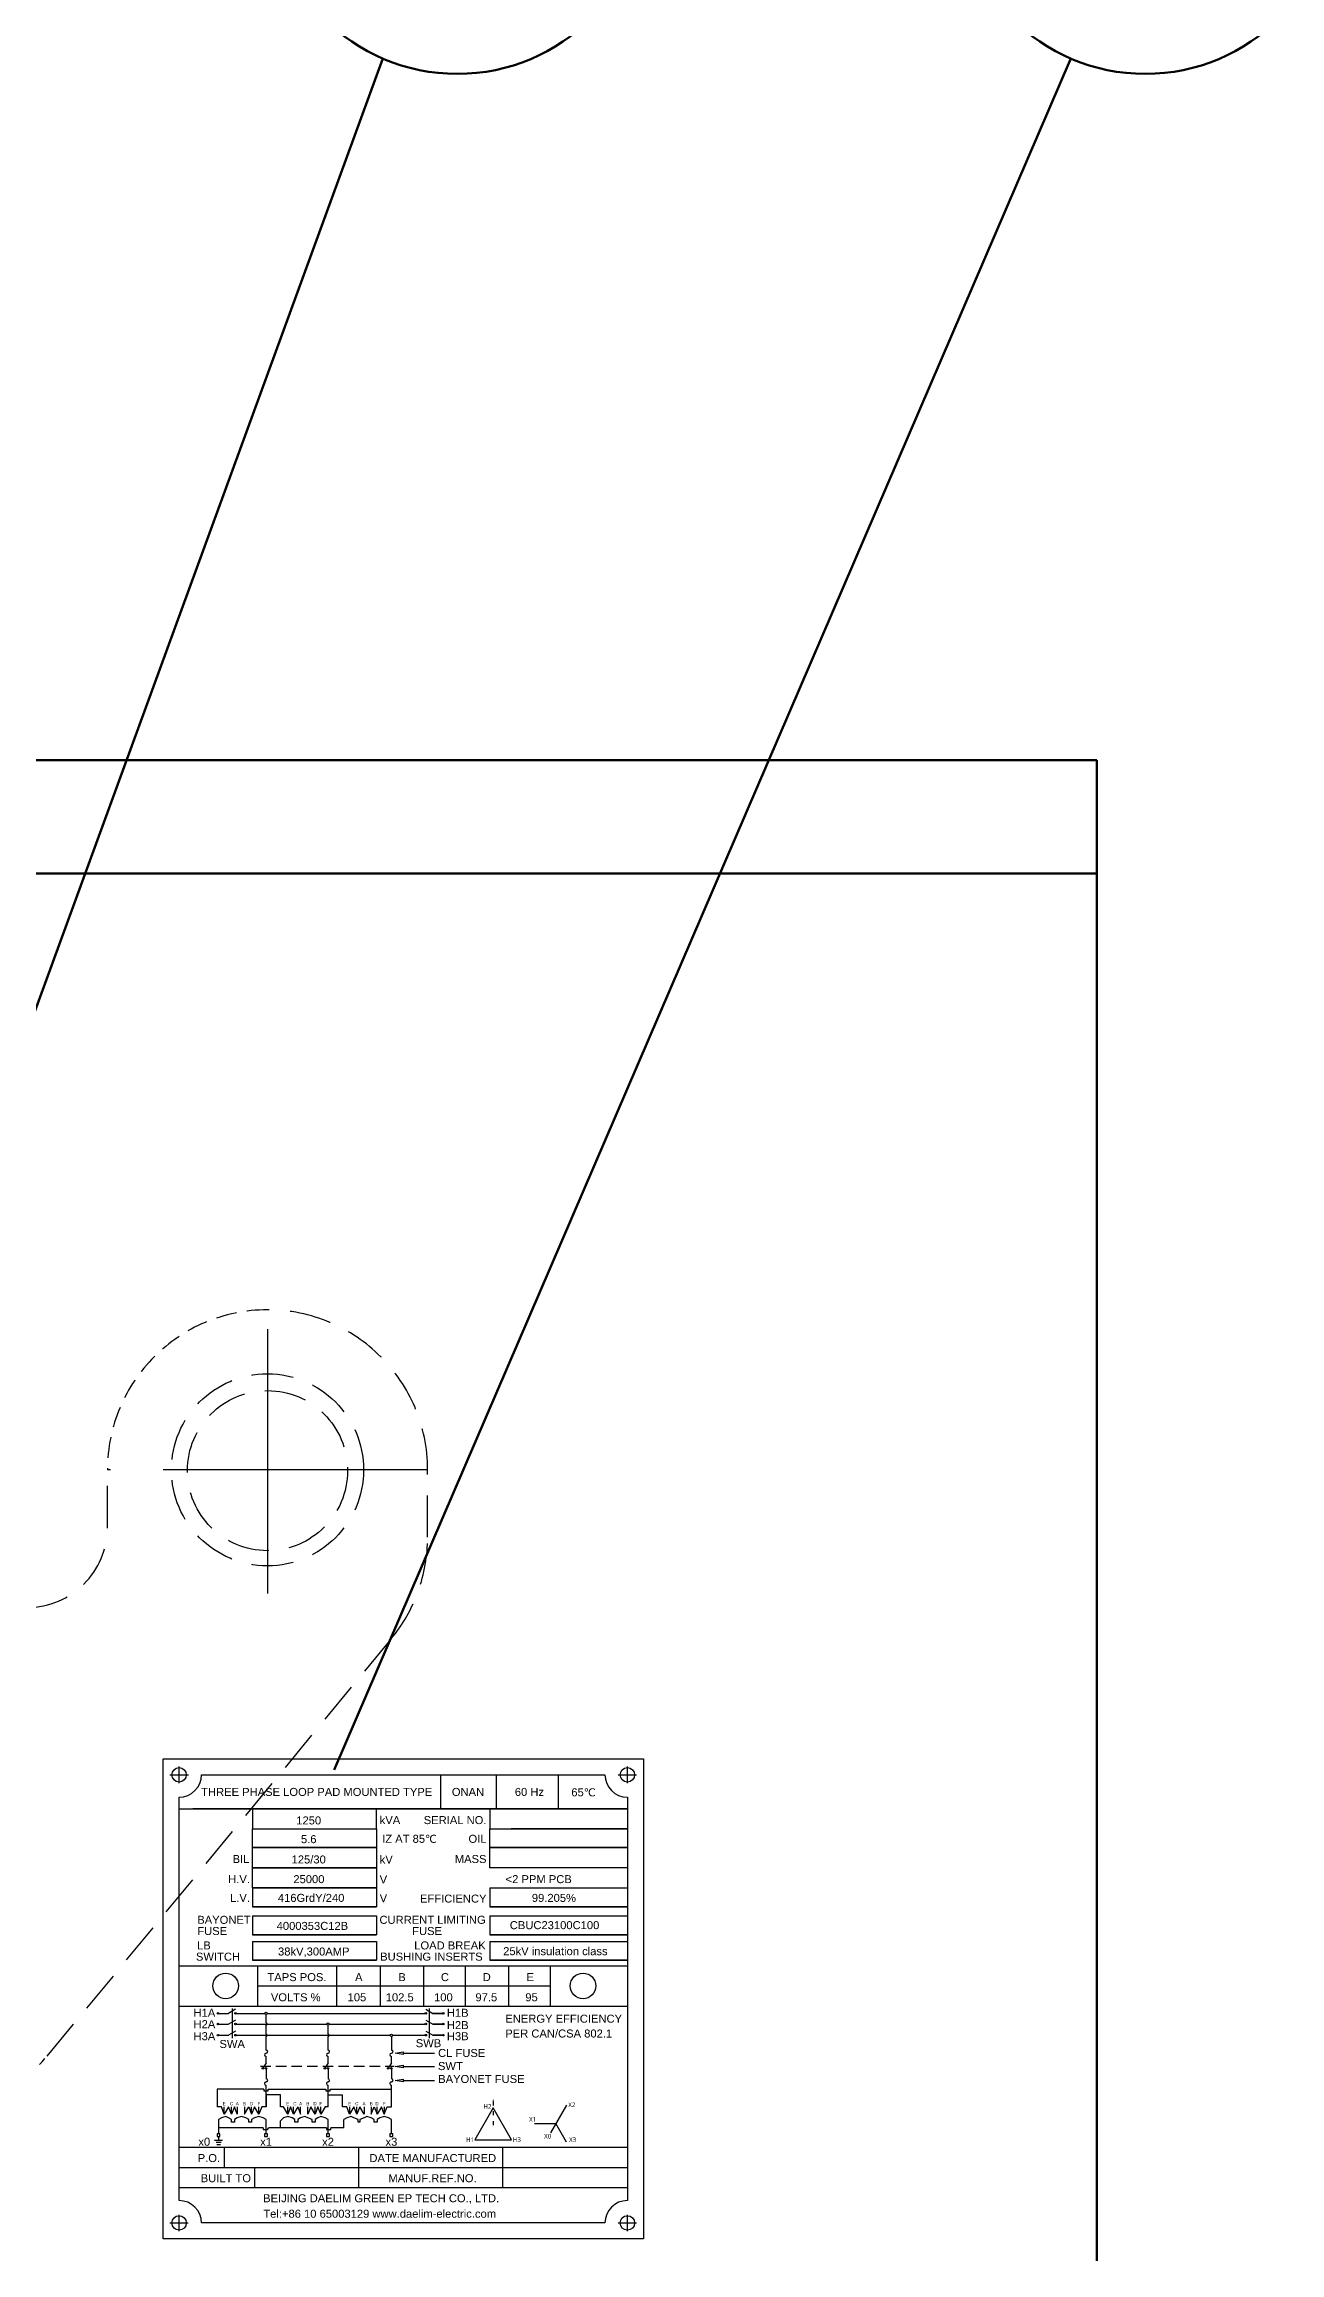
# Model space of a CAD drawing. Header units: millimetres. Extents: x 226184 to 236274, y -181921 to -175474.
# Drawn here: x 229076 to 229462, y -176729 to -176039 of the extents above; entities that cross this region are included whole.
import ezdxf
from ezdxf.enums import TextEntityAlignment as Align

# ---------------------------------------------------------------- set-up
doc = ezdxf.new("R2010")
doc.units = ezdxf.units.MM
doc.header["$LTSCALE"] = 13
for name, pattern in [('ACAD_ISO03W100', [1.18, 0.47, -0.71]), ('CENTER', [50.8, 31.75, -6.35, 6.35, -6.35]), ('CENTERX2', [101.6, 63.5, -12.7, 12.7, -12.7]), ('DASHED', [0.75, 0.5, -0.25])]:
    doc.linetypes.add(name, pattern=pattern)
for name, color, linetype in [('1', 4, 'Continuous'), ('2', 3, 'Continuous'), ('3中心线层', 1, 'CENTER'), ('4虚线层', 6, 'DASHED'), ('粗实线', 4, 'Continuous')]:
    doc.layers.add(name, color=color, linetype=linetype)
doc.layers.add('2细实线', color=3, linetype='Continuous', lineweight=20)
doc.layers.add('标注、文本', color=3, linetype='Continuous', lineweight=25)
doc.styles.add('Arial_txtstyle_2.50_0_0', font='arial.ttf')
doc.styles.add('Note Text (ANSI)', font='arial.ttf')
doc.styles.get("Standard").update_dxf_attribs({"font": 'gbenor.shx', "bigfont": 'gbcbig.shx'})
doc.styles.add('宋体', font='msyh.ttf', dxfattribs={"width": 0.6})
doc.dimstyles.new('英寸 1-10', dxfattribs={"dimscale": 14, "dimtxt": 3.5, "dimasz": 2, "dimexe": 1.5, "dimexo": 0.5, "dimgap": 0.5, "dimtad": 1, "dimtoh": 1, "dimdec": 1, "dimdsep": 46, "dimtxsty": 'Standard', "dimcen": 2.5, "dimclrd": 3, "dimclre": 3, "dimclrt": 3, "dimadec": 0, "dimazin": 2, "dimtfac": 1, "dimtdec": 1, "dimtmove": 0, "dimatfit": 2, "dimfxl": 1, "dimarcsym": 0})

# ---------------------------------------------------------------- blocks, each defined once
blk = doc.blocks.new('*D51')
at = {"layer": '2细实线', "color": 3, "linetype": 'ByBlock', "lineweight": -2}
for p, q in [((229055.77, -177099.44), (229055.77, -176777.28)), ((229180.77, -177024.98), (229180.77, -176777.28)), ((229083.77, -176798.28), (229152.77, -176798.28)), ((229180.77, -176798.28), (229416.87, -176798.28))]:
    blk.add_line(p, q, dxfattribs=at)
at = {"layer": '2细实线', "color": 3, "linetype": 'ByBlock'}
for points in [[(229083.77, -176793.61), (229083.77, -176802.95), (229055.77, -176798.28)], [(229152.77, -176793.61), (229152.77, -176802.95), (229180.77, -176798.28)]]:
    blk.add_solid(points, dxfattribs=at)
at = {"layer": 'Defpoints', "color": 0, "linetype": 'ByBlock'}
for p in [(229180.77, -176798.28), (229180.77, -177031.98), (229055.77, -177106.44)]:
    blk.add_point(p, dxfattribs=at)
at = {"layer": '2细实线', "color": 3, "linetype": 'ByBlock', "insert": (229312.82, -176765.76), "char_height": 49, "attachment_point": 5}
blk.add_mtext('125 [4.9]', dxfattribs=at)
blk = doc.blocks.new('A$C4F2351B1')
at = {"layer": '2', "linetype": 'Continuous'}
for p, q in [((102, 122.25), (145, 122.25)), ((102, 115.95), (102, 122.25)), ((145, 115.95), (102, 115.95)), ((102, 109.65), (145, 109.65)), ((145, 103.8), (102, 103.8)), ((102, 103.8), (145, 103.8)), ((27.95, 100.9), (66.65, 100.9)), ((66.65, 100.9), (66.65, 95.05)), ((102, 100.9), (145, 100.9)), ((145, 100.9), (145, 95.05)), ((66.65, 95.05), (27.95, 95.05)), ((27.95, 95.05), (66.65, 95.05)), ((27.95, 92.9), (66.65, 92.9)), ((66.65, 92.9), (66.65, 87.05)), ((145, 95.05), (102, 95.05)), ((102, 95.05), (145, 95.05)), ((102, 92.9), (145, 92.9)), ((66.65, 87.05), (27.95, 87.05)), ((27.95, 87.05), (66.65, 87.05)), ((145, 87.05), (102, 87.05)), ((102, 87.05), (145, 87.05)), ((17.42, 70.48), (20.45, 70.48)), ((22.88, 70.48), (31.8, 70.48)), ((32.52, 70.48), (81.81, 70.48)), ((84.23, 70.48), (87.51, 70.48)), ((87.26, 70.48), (84.23, 70.48)), ((17.42, 67.13), (20.45, 67.13)), ((17.42, 63.66), (20.45, 63.66)), ((22.88, 67.13), (51.15, 67.13)), ((22.88, 63.66), (70.95, 63.66)), ((51.87, 67.13), (81.81, 67.13)), ((71.67, 63.66), (81.81, 63.66)), ((84.23, 67.13), (87.51, 67.13)), ((87.26, 67.13), (84.23, 67.13)), ((84.23, 63.66), (87.51, 63.66)), ((87.26, 63.66), (84.23, 63.66)), ((31.48, 46.77), (31.48, 46.32)), ((31.48, 46.32), (32.83, 46.32)), ((32.83, 46.32), (32.83, 46.77)), ((36.66, 41.26), (36.66, 45.06)), ((50.83, 46.77), (50.83, 46.32)), ((50.83, 46.32), (52.18, 46.32)), ((51.51, 45.06), (56.01, 45.06)), ((52.18, 46.32), (52.18, 46.77)), ((56.01, 41.26), (56.01, 45.06))]:
    blk.add_line(p, q, dxfattribs=at)
at = {"layer": '2'}
for p, q in [((102, 109.65), (102, 103.8)), ((27.95, 100.9), (27.95, 95.05)), ((102, 100.9), (102, 95.05)), ((27.95, 92.9), (27.95, 87.05)), ((102, 92.9), (102, 87.05)), ((22.63, 71.74), (20.45, 70.48)), ((82.06, 71.74), (84.23, 70.48)), ((22.63, 68.39), (20.45, 67.13)), ((22.63, 64.92), (20.45, 63.66)), ((82.06, 68.39), (84.23, 67.13)), ((82.06, 64.92), (84.23, 63.66)), ((32.16, 55.02), (31.28, 53.5)), ((32.16, 53.04), (32.16, 50.04)), ((51.51, 55.02), (50.63, 53.5)), ((51.51, 53.04), (51.51, 50.04)), ((71.31, 55.02), (70.43, 53.5)), ((71.31, 53.04), (71.31, 50.04)), ((31.48, 46.77), (16.86, 46.77)), ((32.83, 46.77), (50.83, 46.77)), ((52.18, 46.77), (71.31, 46.77))]:
    blk.add_line(p, q, dxfattribs=at)
at = {"layer": '2', "color": 3}
for p, q in [((74.98, 58.06), (84.75, 58.06)), ((74.98, 53.88), (84.75, 53.88)), ((74.98, 49.47), (84.75, 49.47))]:
    blk.add_line(p, q, dxfattribs=at)
at = {"layer": '2', "linetype": 'Continuous'}
for points in [[(86.65, 145), (86.65, 134.4)], [(104, 145), (104, 134.4)], [(123.35, 145), (123.35, 134.4)], [(5, 134.4), (145, 134.4), (9.3, 134.4)], [(27.95, 134.4), (27.95, 128.1), (66.65, 128.1), (66.65, 134.4)], [(102, 134.4), (102, 128.1), (145, 128.1)], [(66.65, 122.25), (27.95, 122.25), (27.95, 128.1), (66.65, 128.1), (66.65, 122.25)], [(145, 122.25), (102, 122.25), (102, 128.1), (145, 128.1)], [(108.75, 128.1), (145, 128.1)], [(145, 128.1), (108.75, 128.1)], [(27.95, 115.95), (27.95, 122.25), (66.65, 122.25), (66.65, 115.95), (27.95, 115.95)], [(27.95, 109.65), (27.95, 115.95), (66.65, 115.95), (66.65, 109.65), (27.95, 109.65), (27.95, 103.8)], [(27.95, 109.65), (66.65, 109.65), (66.65, 103.8), (27.95, 103.8)], [(27.95, 103.8), (66.65, 103.8)], [(5, 85.35), (145, 85.35)], [(29.55, 72.75), (29.55, 85.35)], [(54.3, 72.75), (54.3, 85.35)], [(67.8, 85.35), (67.8, 72.75)], [(81.3, 85.35), (81.3, 72.75)], [(94.35, 85.35), (94.35, 72.75)], [(107.85, 85.35), (107.85, 72.75)], [(120.9, 85.35), (120.9, 72.75)], [(29.55, 79.05), (120.9, 79.05)], [(5, 72.75), (145, 72.75)], [(32.16, 67.49), (32.16, 70.12)], [(32.16, 64.02), (32.16, 66.77)], [(32.16, 59.02), (32.16, 63.3)], [(51.51, 64.02), (51.51, 66.77)], [(51.51, 59.02), (51.51, 63.3)], [(71.31, 63.3), (71.31, 59.02)], [(32.16, 55.02), (32.16, 57.02)], [(51.51, 55.02), (51.51, 57.02)], [(71.31, 55.02), (71.31, 57.02)], [(16.86, 46.77), (16.86, 41.26)], [(32.16, 41.26), (32.16, 48.04)], [(32.16, 41.26), (32.16, 45.31), (32.16, 41.26)], [(36.66, 45.06), (32.16, 45.06)], [(51.51, 41.26), (51.51, 48.04)], [(71.31, 41.26), (71.31, 48.04)], [(21.36, 39.01), (20.46, 41.26), (19.11, 39.01), (18.21, 41.26), (16.86, 41.26)], [(21.36, 37.37), (20.46, 37.82), (19.56, 38.27), (18.21, 37.82), (17.31, 37.37)], [(17.31, 37.37), (17.31, 32.87)], [(31.26, 34.67), (17.31, 34.67)], [(19.11, 39.01), (19.11, 41.26)], [(23.16, 41.26), (23.16, 39.01), (22.26, 41.26), (21.36, 39.01), (21.36, 41.26)], [(21.36, 36.47), (21.36, 37.37)], [(22.26, 36.47), (21.36, 36.47)], [(26.76, 37.37), (25.86, 37.82), (24.51, 38.27), (23.16, 37.82), (22.26, 37.37)], [(22.26, 37.37), (22.26, 36.47)], [(25.41, 41.26), (25.41, 39.01), (26.76, 41.26), (27.66, 39.01), (27.66, 41.26)], [(26.76, 36.47), (26.76, 37.37)], [(27.66, 36.47), (26.76, 36.47)], [(28.56, 41.26), (27.66, 39.01)], [(32.16, 37.37), (31.26, 37.82), (29.91, 38.27), (28.56, 37.82), (27.66, 37.37)], [(27.66, 37.37), (27.66, 36.47)], [(29.91, 39.01), (28.56, 41.26)], [(32.16, 41.26), (30.81, 41.26), (29.91, 39.01), (29.91, 41.26)], [(31.26, 34.67), (31.26, 34.22), (32.16, 34.22), (32.61, 34.22), (33.06, 34.67)], [(32.16, 32.87), (32.16, 37.37)], [(51.06, 34.67), (33.06, 34.67)], [(38.91, 39.01), (37.56, 41.26), (36.66, 41.26)], [(41.16, 37.37), (40.26, 37.82), (38.91, 38.27), (37.56, 37.82), (36.66, 36.92)], [(36.66, 34.67), (36.66, 36.92)], [(42.06, 41.26), (40.71, 39.01), (39.81, 41.26), (38.91, 39.01), (38.91, 41.26)], [(40.71, 39.01), (40.71, 41.26)], [(41.16, 36.47), (41.16, 37.37)], [(42.06, 36.47), (41.16, 36.47)], [(42.06, 41.26), (42.96, 39.01)], [(46.56, 37.37), (45.21, 37.82), (44.31, 38.27), (42.96, 37.82), (42.06, 37.37)], [(42.06, 37.37), (42.06, 36.47)], [(42.96, 39.01), (42.96, 41.26)], [(51.51, 41.26), (50.61, 41.26), (49.26, 39.01), (48.36, 41.26), (47.46, 39.01), (46.11, 41.26), (45.21, 39.01), (45.21, 41.26)], [(46.56, 36.47), (46.56, 37.37)], [(47.46, 36.47), (46.56, 36.47)], [(47.46, 39.01), (47.46, 41.26)], [(51.51, 37.37), (50.61, 37.82), (49.26, 38.27), (48.36, 37.82), (47.46, 37.37)], [(47.46, 37.37), (47.46, 36.47)], [(49.26, 39.01), (49.26, 41.26)], [(51.06, 34.67), (51.06, 34.22), (51.51, 34.22), (52.41, 34.22), (52.41, 34.67)], [(51.51, 32.87), (51.51, 37.37)], [(51.51, 37.37), (51.51, 37.37)], [(56.46, 34.67), (52.41, 34.67)], [(58.26, 41.26), (58.26, 39.01), (57.36, 41.26), (56.01, 41.26)], [(60.96, 37.37), (59.61, 37.82), (58.71, 38.27), (57.36, 37.82), (56.46, 37.37)], [(56.46, 34.67), (56.46, 37.37)], [(62.76, 41.26), (62.76, 39.01), (61.41, 41.26), (60.51, 39.01), (59.61, 41.26), (58.26, 39.01)], [(60.51, 39.01), (60.51, 41.26)], [(60.96, 36.47), (60.96, 37.37)], [(61.41, 36.47), (60.96, 36.47)], [(65.91, 37.37), (65.01, 37.82), (63.66, 38.27), (62.76, 37.82), (61.41, 37.37)], [(61.41, 37.37), (61.41, 36.47)], [(65.01, 41.26), (65.01, 39.01), (65.91, 41.26), (66.81, 39.01), (66.81, 41.26)], [(65.91, 36.47), (65.91, 37.37)], [(66.81, 36.47), (65.91, 36.47)], [(68.16, 41.26), (66.81, 39.01)], [(71.31, 37.37), (70.41, 37.82), (69.06, 38.27), (67.71, 37.82), (66.81, 37.37)], [(66.81, 37.37), (66.81, 36.47)], [(69.06, 41.26), (69.06, 39.01), (68.16, 41.26)], [(69.06, 39.01), (69.96, 41.26), (71.31, 41.26)], [(71.31, 32.87), (71.31, 37.37)], [(71.31, 37.37), (71.31, 37.37)], [(5, 28.65), (145, 28.65)], [(17.76, 32.42), (17.76, 32.87), (17.31, 32.87), (16.86, 32.87), (16.86, 32.42), (16.86, 31.97), (17.31, 31.97), (17.76, 31.97), (17.76, 32.42)], [(19.2, 22.35), (19.2, 28.65)], [(32.61, 32.42), (32.61, 32.87), (32.16, 32.87), (31.71, 32.87), (31.71, 32.42), (31.71, 31.97), (32.16, 31.97), (32.61, 31.97), (32.61, 32.42)], [(51.96, 32.42), (51.96, 32.87), (51.51, 32.87), (51.06, 32.87), (51.06, 32.42), (51.06, 31.97), (51.51, 31.97), (51.96, 31.97), (51.96, 32.42)], [(61.05, 28.65), (61.05, 22.35)], [(71.76, 32.42), (71.76, 32.87), (71.31, 32.87), (70.86, 32.87), (70.86, 32.42), (70.86, 31.97), (71.31, 31.97), (71.76, 31.97), (71.76, 32.42)], [(106.05, 28.65), (106.05, 16.05)], [(5, 22.35), (145, 22.35)], [(28.65, 16.05), (28.65, 22.35)], [(61.05, 22.35), (61.05, 16.05)], [(5, 16.05), (145, 16.05)]]:
    blk.add_lwpolyline(points, dxfattribs=at)
at = {"layer": '2'}
for points in [[(103.09, 43.76, 0, 0.4, 0), (103.09, 42.96, 0.4, 0.4, 0)], [(126, 41.82, 0, 0.4, 0), (125.6, 41.12, 0.4, 0.4, 0)], [(103.09, 40.93, 0, 0.4, 0), (103.49, 40.23, 0.4, 0.4, 0)], [(116.01, 36.05, 0, 0.4, 0), (116.81, 36.05, 0.4, 0.4, 0)], [(97.32, 30.93, 0, 0.4, 0), (97.72, 31.63, 0.4, 0.4, 0)], [(108.86, 30.93, 0, 0.4, 0), (108.06, 30.93, 0.4, 0.4, 0)], [(126, 30.28, 0, 0.4, 0), (125.6, 30.97, 0.4, 0.4, 0)]]:
    blk.add_lwpolyline(points, format="xyseb", dxfattribs=at)
at = {"layer": '2', "linetype": 'ACAD_ISO03W100', "ltscale": 0.2}
blk.add_lwpolyline([(103.09, 42.96), (103.09, 34.26)], dxfattribs=at)
at = {"layer": '2'}
for points in [[(126, 41.82), (121, 33.16)], [(116.01, 36.05), (122.67, 36.05)], [(126, 30.28), (122.67, 36.05)]]:
    blk.add_lwpolyline(points, dxfattribs=at)
blk.add_lwpolyline([(103.09, 40.93), (97.32, 30.93), (108.86, 30.93)], close=True, dxfattribs=at)
for centre, radius in [((19.55, 79.05), 4), ((131.15, 79.05), 4), ((17.17, 70.48), 0.25), ((22.63, 70.48), 0.25), ((82.06, 70.48), 0.25), ((87.51, 70.48), 0.25), ((17.17, 67.13), 0.25), ((17.17, 63.66), 0.25), ((22.63, 67.13), 0.25), ((22.63, 63.66), 0.25), ((82.06, 67.13), 0.25), ((82.06, 63.66), 0.25), ((87.51, 67.13), 0.25), ((87.51, 63.66), 0.25), ((31.16, 53.29), 0.25), ((32.16, 53.29), 0.25), ((50.51, 53.29), 0.25), ((51.51, 53.29), 0.25), ((70.31, 53.29), 0.25), ((71.31, 53.29), 0.25)]:
    blk.add_circle(centre, radius, dxfattribs=at)
for centre, start, end in [((32.16, 57.52), 90, 270), ((32.16, 58.52), 270, 90), ((51.51, 57.52), 90, 270), ((51.51, 58.52), 270, 90), ((71.31, 57.52), 90, 270), ((71.31, 58.52), 270, 90), ((32.16, 48.54), 90, 270), ((32.16, 49.54), 270, 90), ((51.51, 48.54), 90, 270), ((51.51, 49.54), 270, 90), ((71.31, 48.54), 90, 270), ((71.31, 49.54), 270, 90)]:
    blk.add_arc(centre, 0.5, start, end, dxfattribs=at)
at = {"layer": '3中心线层'}
for p, q in [((2.11, 145), (7.89, 145)), ((2.45, 145), (7.55, 145)), ((5.01, 142.43), (5.01, 147.57)), ((142.1, 145), (147.87, 145)), ((142.44, 145), (147.54, 145)), ((145, 142.43), (145, 147.57)), ((5, 2.43), (5, 7.57)), ((145, 2.43), (145, 7.57)), ((2.1, 5), (7.87, 5)), ((2.44, 5), (7.54, 5)), ((142.1, 5), (147.87, 5)), ((142.44, 5), (147.54, 5))]:
    blk.add_line(p, q, dxfattribs=at)
at = {"layer": '4虚线层', "ltscale": 0.5}
blk.add_line((30.37, 53.97), (72.18, 53.97), dxfattribs=at)
at = {"layer": '标注、文本'}
for p, q in [((21.57, 72), (21.57, 62.77)), ((83.12, 72), (83.12, 62.74)), ((72.48, 58.06), (74.98, 58.47)), ((74.98, 57.64), (72.48, 58.06)), ((74.98, 58.47), (74.98, 57.64)), ((72.48, 53.88), (74.98, 54.3)), ((74.98, 53.47), (72.48, 53.88)), ((72.48, 49.47), (74.98, 49.88)), ((74.98, 49.05), (72.48, 49.47)), ((74.98, 54.3), (74.98, 53.47)), ((74.98, 49.88), (74.98, 49.05)), ((18.51, 30.78), (16.1, 30.78)), ((18.09, 30.09), (16.53, 30.09)), ((17.88, 29.42), (16.74, 29.42)), ((17.31, 31.97), (17.31, 30.78))]:
    blk.add_line(p, q, dxfattribs=at)
for centre in [(32.16, 70.48), (51.51, 67.13), (71.31, 63.66)]:
    blk.add_circle(centre, 0.362, dxfattribs=at)
for centre in [(32.16, 67.13), (32.16, 63.66), (51.51, 63.66)]:
    blk.add_arc(centre, 0.362, 270, 90, dxfattribs=at)
at = {"layer": '粗实线'}
blk.add_lwpolyline([(0, 150), (150, 150), (150, 0), (0, 0)], close=True, dxfattribs=at)
for points in [[(12, 145), (138, 145)], [(5, 12), (5, 138)], [(145, 138), (145, 12)], [(138, 5), (12, 5)]]:
    blk.add_lwpolyline(points, dxfattribs=at)
for centre in [(5, 145), (145, 145), (5, 5), (145, 5)]:
    blk.add_circle(centre, 2.25, dxfattribs=at)
for centre, start, end in [((5, 145), 270, 0), ((145, 145), 180, 270), ((5, 5), 0, 90), ((145, 5), 90, 180)]:
    blk.add_arc(centre, 7, start, end, dxfattribs=at)
at = {"layer": '2', "style": 'Note Text (ANSI)'}
for s, height, p in [('THREE PHASE LOOP PAD MOUNTED TYPE', 2.5, (47.97, 139.65)), ('ONAN', 2.5, (95.22, 139.65)), ('60 Hz', 2.5, (114.41, 139.65)), ('1250', 2.5, (45.48, 130.75)), ('5.6', 2.5, (45.48, 124.9)), ('125/30', 2.5, (45.48, 118.6)), ('kV', 2.5, (69.69, 118.6)), ('V', 2.5, (68.81, 112.3)), ('V', 2.5, (68.81, 106.45)), ('E', 1, (19.11, 42.26)), ('C', 1, (21.36, 42.26)), ('A', 1, (23.16, 42.26)), ('B', 1, (25.41, 42.26)), ('D', 1, (27.66, 42.26)), ('F', 1, (29.91, 42.26)), ('E', 1, (38.91, 42.26)), ('C', 1, (41.16, 42.26)), ('A', 1, (42.96, 42.26)), ('B', 1, (45.21, 42.26)), ('D', 1, (47.46, 42.26)), ('F', 1, (49.26, 42.26)), ('E', 1, (58.26, 42.26)), ('C', 1, (60.51, 42.26)), ('A', 1, (62.76, 42.26)), ('B', 1, (65.01, 42.26)), ('D', 1, (66.81, 42.26)), ('F', 1, (69.06, 42.26)), ('x0', 2.5, (12.86, 30.37)), ('x1', 2.5, (32.16, 30.37)), ('x2', 2.5, (51.51, 30.37)), ('x3', 2.5, (71.31, 30.37))]:
    blk.add_text(s, height=height, dxfattribs=at).set_placement(p, align=Align.MIDDLE)
at = {"layer": '2'}
for s, height, style, p in [('65℃', 2.5, 'Note Text (ANSI)', (127.49, 138.28)), ('H2', 1.439, '宋体', (100.03, 40.68)), ('X2', 1.439, '宋体', (126.54, 41.18)), ('X1', 1.439, '宋体', (114.3, 36.65)), ('H1', 1.439, '宋体', (94.63, 30.29)), ('H3', 1.439, '宋体', (109.24, 30.29)), ('X0', 1.439, '宋体', (118.99, 31.38)), ('X3', 1.439, '宋体', (126.79, 30.26)), ('BEIJING DAELIM GREEN EP TECH CO., LTD. ', 2.5, 'Note Text (ANSI)', (31.23, 11.46)), (' Tel:+86 10 65003129 www.daelim-electric.com', 2.5, 'Note Text (ANSI)', (30.33, 6.64))]:
    blk.add_text(s, height=height, dxfattribs=dict(at, style=style)).set_placement(p)
at = {"layer": '2', "style": 'Note Text (ANSI)'}
for s, p in [('kVA', (74.06, 129.6)), ('SERIAL NO.', (101, 129.6)), ('IZ AT 85℃', (85.51, 123.75)), ('OIL', (101, 123.75)), ('BIL', (26.95, 117.45)), ('MASS', (101, 117.45)), ('H.V.', (27.12, 111.15)), ('25000', (50.39, 111.15)), ('<2 PPM PCB', (127.64, 111.15)), ('L.V.', (27.12, 105.3)), ('416GrdY/240', (56.62, 105.3)), ('EFFICIENCY', (101, 105.08)), ('BAYONET', (27.36, 98.45)), ('FUSE', (19.99, 94.95)), ('4000353C12B', (57.8, 96.55)), ('  CURRENT LIMITING', (100.75, 98.45)), ('FUSE', (87.1, 94.95)), ('LB', (14.88, 90.45)), ('38kV,300AMP', (58.22, 88.55)), ('LOAD BREAK', (100.75, 90.45)), ('SWITCH', (24.03, 86.95)), ('TAPS POS.', (51.03, 80.55)), ('A', (62.28, 80.55)), ('BUSHING INSERTS', (99.81, 86.95)), ('B', (75.78, 80.55)), ('C', (89.28, 80.55)), ('D', (102.33, 80.55)), ('E', (115.83, 80.55)), ('VOLTS %%%', (49.18, 74.25)), ('105', (63.45, 74.25)), ('102.5', (78.27, 74.25)), ('100', (90.45, 74.25)), ('97.5', (104.35, 74.25)), ('95', (117, 74.25)), ('H1A', (16.3, 69.41)), ('H2A', (16.3, 65.85)), ('H3A', (16.3, 62.09)), ('SWA', (25.56, 59.67))]:
    blk.add_text(s, height=2.5, dxfattribs=at).set_placement(p, align=Align.RIGHT)
at = {"layer": '2', "linetype": 'Continuous'}
for s, style, p in [('99.205%%%', 'Arial_txtstyle_2.50_0_0', (128.95, 105.3)), ('CBUC23100C100', 'Arial_txtstyle_2.50_0_0', (136.23, 96.78)), ('25kV insulation class', 'Arial_txtstyle_2.50_0_0', (138.82, 88.65)), ('H1B', 'Note Text (ANSI)', (95.42, 69.41)), ('SWB', 'Note Text (ANSI)', (86.86, 59.91)), ('H2B', 'Note Text (ANSI)', (95.42, 65.56)), ('H3B', 'Note Text (ANSI)', (95.42, 62.09)), ('SWT', 'Note Text (ANSI)', (93.6, 52.76)), ('CL FUSE', 'Note Text (ANSI)', (100.63, 56.85)), ('BAYONET FUSE', 'Note Text (ANSI)', (112.89, 48.73)), ('P.O.', 'Note Text (ANSI)', (17.8, 24.03)), ('DATE MANUFACTURED', 'Arial_txtstyle_2.50_0_0', (104.01, 24.03)), ('BUILT TO', 'Arial_txtstyle_2.50_0_0', (27.47, 17.73)), ('MANUF.REF.NO.', 'Note Text (ANSI)', (97.91, 17.73))]:
    blk.add_text(s, height=2.5, dxfattribs=dict(at, style=style)).set_placement(p, align=Align.RIGHT)
at = {"layer": '2', "linetype": 'Continuous', "style": 'Note Text (ANSI)'}
for s, p in [('ENERGY EFFICIENCY ', (106.86, 67.57)), ('PER CAN/CSA 802.1', (106.86, 62.93))]:
    blk.add_text(s, height=2.5, dxfattribs=at).set_placement(p)

msp = doc.modelspace()

# ---------------------------------------------------------------- linework, layer by layer
at = {"layer": '1', "color": 1, "linetype": 'CENTERX2', "lineweight": -3, "ltscale": 0.1}
for p, q in [((229145.769, -176440.718), (229145.769, -176528.659)), ((229195.769, -176484.688), (229095.769, -176484.688))]:
    msp.add_line(p, q, dxfattribs=at)
at = {"layer": '4虚线层', "ltscale": 2}
for p, q in [((229095.769, -176502.68), (229095.769, -176484.697)), ((229195.769, -176505.694), (229195.769, -176484.697)), ((229184.347, -176537.502), (229076.269, -176668.584))]:
    msp.add_line(p, q, dxfattribs=at)
for centre, radius in [((229145.769, -176484.688), 30), ((229145.769, -176484.938), 25)]:
    msp.add_circle(centre, radius, dxfattribs=at)
at = {"layer": '4虚线层'}
msp.add_arc((229145.769, -176484.697), 50, 90, 180, dxfattribs=at)
at = {"layer": '4虚线层', "ltscale": 2}
for centre, radius, start, end in [((229145.769, -176484.697), 50, 0, 90), ((229070.769, -176502.68), 25, 270, 0), ((229145.769, -176505.694), 50, 320.494144, 0), ((229056.98, -176652.68), 25, 270, 320.494144)]:
    msp.add_arc(centre, radius, start, end, dxfattribs=at)
at = {"layer": '标注、文本'}
msp.add_line((229145.769, -176434.697), (229145.769, -176434.697), dxfattribs=at)
at = {"layer": '粗实线', "lineweight": 50}
for p, q in [((229181.789, -176043.803), (228951.769, -176673.509)), ((229396.642, -176043.803), (229166.623, -176578.42)), ((229404.733, -176262.976), (227706.769, -176262.976)), ((229404.733, -178062.976), (229404.733, -176262.976)), ((227706.769, -176298.42), (229404.733, -176298.42))]:
    msp.add_line(p, q, dxfattribs=at)
for centre in [(229205.053, -175989.732), (229419.906, -175989.732)]:
    msp.add_circle(centre, 58.863, dxfattribs=at)

# ---------------------------------------------------------------- block references
at = {"layer": '标注、文本'}
msp.add_blockref('A$C4F2351B1', (229113.155, -176724.956), dxfattribs=at)

# ---------------------------------------------------------------- dimensions: what is measured, and where the dimension line sits
at = {"layer": '2细实线', "linetype": 'ByBlock'}
dim = msp.add_linear_dim(base=(229180.769, -176798.28), p1=(229055.769, -177106.442), p2=(229180.769, -177031.976), dimstyle='英寸 1-10', dxfattribs=at)
dim.commit()
dim.dimension.update_dxf_attribs({"geometry": '*D51', "text_midpoint": (229312.82, -176765.759)})

doc.saveas('drawing.dxf')
